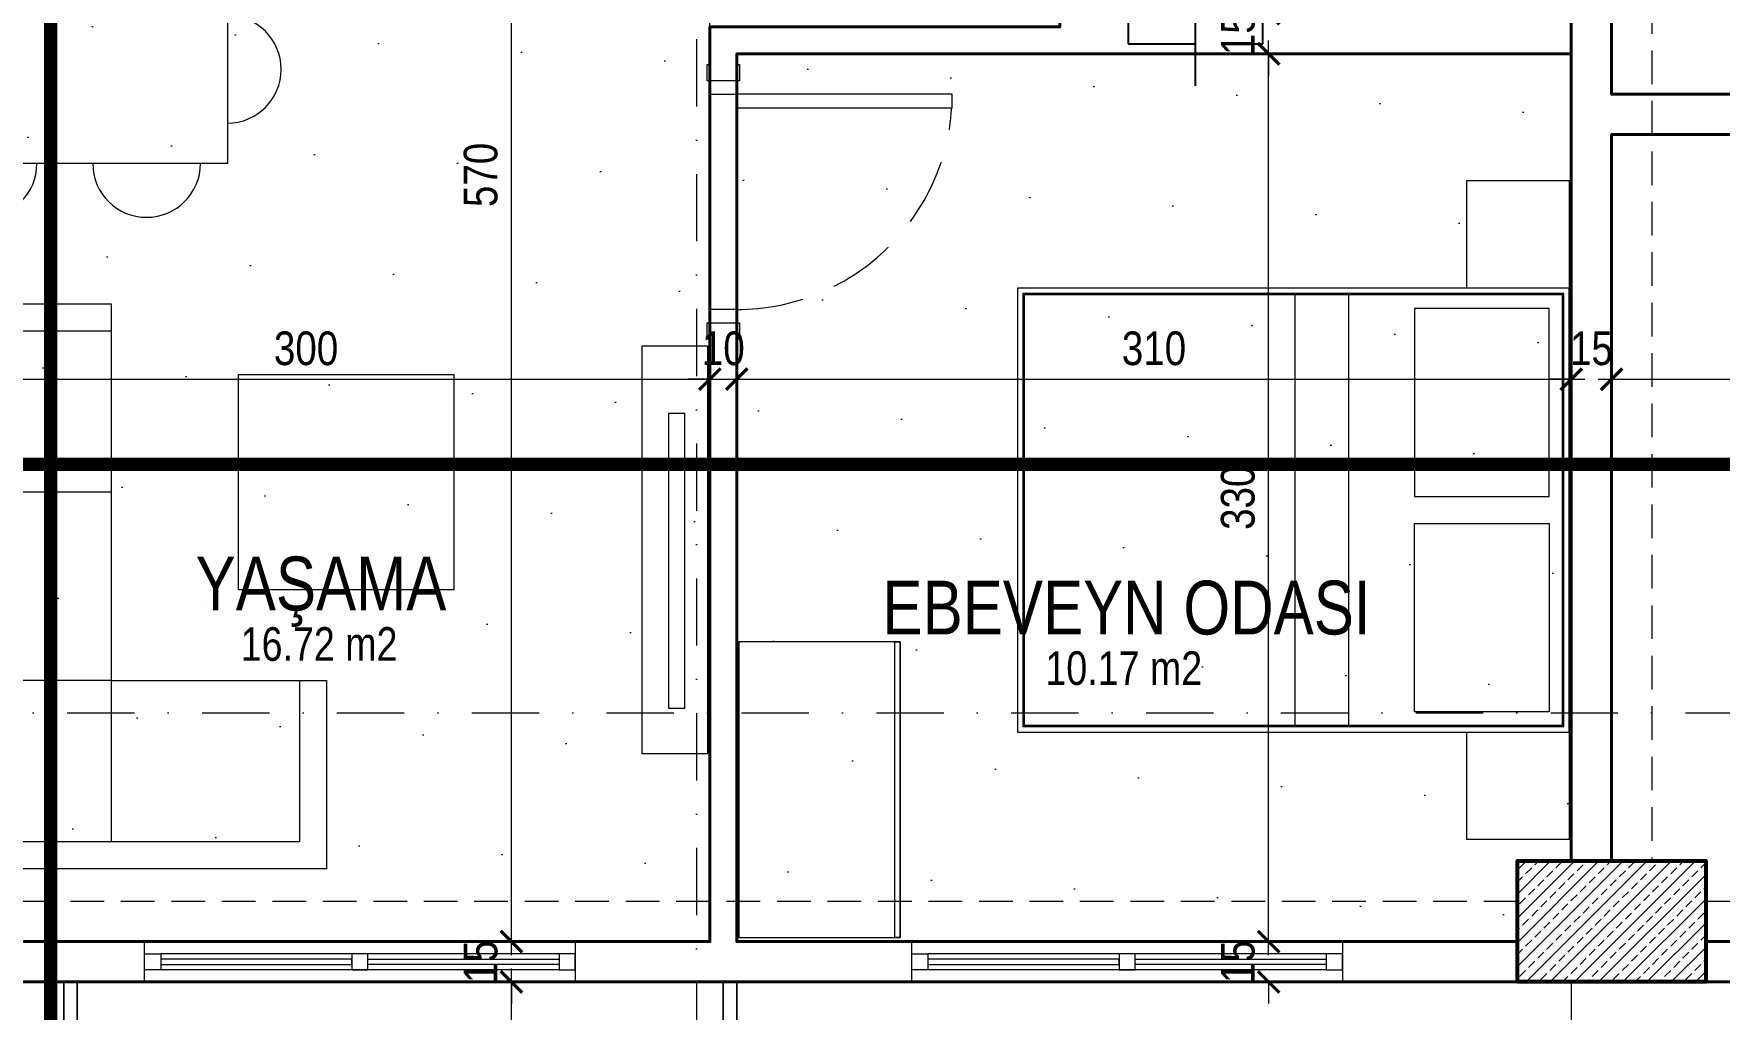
# Model space of a CAD drawing. Header units: centimetres. Extents: x 6300 to 11550, y 0 to 5300.
# Drawn here: x 7784 to 8410, y 1476 to 1839 of the extents above; entities that cross this region are included whole.
import ezdxf
from ezdxf.enums import TextEntityAlignment as Align
from ezdxf.xclip import XClip

# ---------------------------------------------------------------- set-up
doc = ezdxf.new("R2010")
doc.units = ezdxf.units.CM
doc.header["$LTSCALE"] = 100
doc.header["$XCLIPFRAME"] = 0
for name, pattern in [('D BLOK_AKS_NK$0$DASHDOT2', [0.5, 0.25, -0.125, 0, -0.125]), ('D BLOK_KESİT ÇİZGİSİ$0$DASHDOT', [1, 0.5, -0.25, 0, -0.25]), ('D BLOK_STA_NK$0$HIDDEN2', [0.1875, 0.125, -0.0625]), ('xref_1+1_A2_PLAN$0$HIDDEN', [0.375, 0.25, -0.125])]:
    doc.linetypes.add(name, pattern=pattern)
for name, color, linetype, lineweight in [('D BLOK_AKS_NK$0$MYD - AKS', 8, 'D BLOK_AKS_NK$0$DASHDOT2', 15), ('D BLOK_KESİT ÇİZGİSİ$0$MYD - TEXT-KESIT', 3, 'D BLOK_KESİT ÇİZGİSİ$0$DASHDOT', 18), ('D BLOK_STA_NK$0$MYD - B-H', 37, 'Continuous', 20), ('D BLOK_STA_NK$0$MYD - BA', 6, 'Continuous', 53), ('D BLOK_STA_NK$0$MYD - IZ-1', 8, 'D BLOK_STA_NK$0$HIDDEN2', 20), ('D BLOK_STA_NK$0$MYD - WIPEOUT', 241, 'Continuous', 0), ('D BLOK_ZK$0$MYD - DIM-IC', 10, 'Continuous', 20), ('D BLOK_ZK$0$MYD - DUVAR', 4, 'Continuous', 40), ('xref_1+1_A2_PLAN$0$MYD - CAM', 3, 'Continuous', 5), ('xref_1+1_A2_PLAN$0$MYD - CAM-PER', 8, 'Continuous', 15), ('xref_1+1_A2_PLAN$0$MYD - DUVAR', 4, 'Continuous', 40), ('xref_1+1_A2_PLAN$0$MYD - GOR-ARKA', 8, 'Continuous', 9), ('xref_1+1_A2_PLAN$0$MYD - GOR-INCE', 5, 'Continuous', 15), ('xref_1+1_A2_PLAN$0$MYD - KAPI', 2, 'Continuous', 20), ('xref_1+1_A2_PLAN$0$SAA_TEFRİS', 254, 'Continuous', 5), ('xref_1+1_A2_TEXT$0$MYD - TEXT', 7, 'Continuous', 20), ('xref_1+1_A2_TEXT$0$MYD - TEXT-M2', 1, 'Continuous', 20)]:
    doc.layers.add(name, color=color, linetype=linetype, lineweight=lineweight)
for name, color, linetype, lineweight, plot in [('D BLOK_ZK$0$MYD - ALAN-NET', 30, 'Continuous', 9, False), ('xref_1+1_A2_PLAN$0$MYD - ALAN-BRUT', 190, 'Continuous', 9, False), ('xref_1+1_A2_TEXT$0$MYD - ALAN-BRUT', 190, 'Continuous', 9, False), ('xref_1+1_A2_TEXT$0$MYD - ALAN-NET', 30, 'Continuous', 9, False)]:
    doc.layers.add(name, color=color, linetype=linetype, lineweight=lineweight, plot=plot)
doc.layers.add('xref_1+1_A2_PLAN$0$00_VİTRİFİYE AKS', color=7, linetype='xref_1+1_A2_PLAN$0$HIDDEN', true_color=0xf94306)
doc.layers.add('xref_1+1_A2_PLAN$0$Pvitrifiye', color=70, linetype='Continuous')
doc.styles.add('D BLOK_KESİT ÇİZGİSİ$0$MYD_4.00mm', font='ARIALN.TTF', dxfattribs={"height": 40})
doc.styles.add('D BLOK_ZK$0$MYD_1.25mm', font='ARIALN.TTF', dxfattribs={"height": 12.5})
doc.styles.add('xref_1+1_A2_TEXT$0$0ZG_2.50mm_B', font='arial.ttf', dxfattribs={"width": 0.8, "height": 25})
doc.styles.add('xref_1+1_A2_TEXT$0$0ZG_4.00mm_B', font='arial.ttf', dxfattribs={"width": 0.8, "height": 40})
doc.styles.add('xref_1+1_A2_TEXT$0$Standard', font='arial.ttf')
doc.dimstyles.new('D BLOK_ZK$0$MYD_DIM050', dxfattribs={"dimscale": 0, "dimtxt": 12.5, "dimasz": 8, "dimexe": 5, "dimexo": 0, "dimgap": 5, "dimtad": 1, "dimdec": 1, "dimrnd": 0.5, "dimzin": 12, "dimdsep": 46, "dimtxsty": 'D BLOK_ZK$0$MYD_1.25mm', "dimblk": 'D BLOK_ZK$0$_ARCHTICK', "dimcen": 0.09, "dimdle": 5, "dimclrd": 256, "dimclre": 256, "dimclrt": 256, "dimadec": 0, "dimazin": 0, "dimtfac": 1, "dimtdec": 1, "dimtix": 1, "dimtofl": 0, "dimtmove": 2, "dimatfit": 1, "dimldrblk": 'D BLOK_ZK$0$_ARCHTICK', "dimfxl": 30, "dimfxlon": 1, "dimtolj": 1, "dimtzin": 0, "dimlwd": -1, "dimlwe": -1, "dimarcsym": 0})

# ---------------------------------------------------------------- blocks, each defined once
blk = doc.blocks.new('xref_1+1_A2_TEXT$0$TAG_MAHAL_01')
at = {"style": 'xref_1+1_A2_TEXT$0$Standard', "width": 0.65, "flags": 1}
blk.add_attdef('M2', text='', height=20, dxfattribs=at).set_placement((0, 0), align=Align.MIDDLE_RIGHT)
at = {"layer": 'xref_1+1_A2_TEXT$0$MYD - TEXT', "style": 'xref_1+1_A2_TEXT$0$0ZG_4.00mm_B', "width": 0.8}
blk.add_attdef('MAHAL_ADI', text='', height=40, dxfattribs=at).set_placement((0, -32.5), align=Align.MIDDLE_CENTER)
at = {"layer": 'xref_1+1_A2_TEXT$0$MYD - TEXT-M2', "style": 'xref_1+1_A2_TEXT$0$0ZG_2.50mm_B', "width": 0.8}
blk.add_attdef('MAHAL_M2', text='', height=25, dxfattribs=at).set_placement((0, -77.5), align=Align.MIDDLE_CENTER)
blk = doc.blocks.new('xref_1+1_A2_TEXT')
at = {"layer": 'xref_1+1_A2_TEXT$0$MYD - ALAN-NET'}
h = blk.add_hatch(dxfattribs=at)
h.set_pattern_fill('DOTS', color=1, scale=30, angle=60)
h.set_pattern_definition([(60, (-1963.646, 10066.606), (-29.3382, 44.43473), [0, -47.625])])
h.paths.add_polyline_path([(863.9, 898.03), (863.9, 598.03), (843.9, 598.03), (843.9, 568.03), (553.9, 568.03), (553.9, 898.03)])
h.paths.add_polyline_path([(673.9, 1138.03), (543.9, 1138.03), (543.9, 908.03), (673.9, 908.03)])
h.paths.add_polyline_path([(683.9, 1138.03), (788.9, 1138.03), (788.9, 1053.03), (863.9, 1053.03), (863.9, 908.03), (758.9, 908.03), (758.9, 913.03), (683.9, 913.03)])
h.paths.add_polyline_path([(543.9, 1138.03), (288.9, 1138.03), (288.9, 1068.03), (243.9, 1068.03), (243.9, 593.03), (268.9, 593.03), (268.9, 568.03), (543.9, 568.03)])
h.paths.add_polyline_path([(548.9, 553.03), (308.9, 553.03), (308.9, 478.03), (548.9, 478.03)])
at = {"layer": 'xref_1+1_A2_TEXT$0$MYD - ALAN-BRUT'}
blk.add_lwpolyline([(231.4, 1078.03), (278.9, 1078.03), (278.9, 1153.03), (798.9, 1153.03), (798.9, 1063.03), (876.4, 1063.03), (876.4, 553.03), (553.9, 553.03), (553.9, 473.03), (303.9, 473.03), (303.9, 553.03), (231.4, 553.03)], close=True, dxfattribs=at)
at = {"layer": 'xref_1+1_A2_TEXT$0$MYD - ALAN-NET'}
for points in [[(543.9, 1138.03), (288.9, 1138.03), (288.9, 1068.03), (243.9, 1068.03), (243.9, 593.03), (268.9, 593.03), (268.9, 568.03), (543.9, 568.03)], [(863.9, 898.03), (863.9, 598.03), (843.9, 598.03), (843.9, 568.03), (553.9, 568.03), (553.9, 898.03)], [(548.9, 553.03), (308.9, 553.03), (308.9, 478.03), (548.9, 478.03)]]:
    blk.add_lwpolyline(points, close=True, dxfattribs=at)
ref = blk.add_blockref('xref_1+1_A2_TEXT$0$TAG_MAHAL_01', (399.51, 717.41), dxfattribs=dict(xscale=-0.5, yscale=0.5, zscale=0.5))
ref.add_attrib('MAHAL_ADI', 'YAŞAMA', dxfattribs={"layer": 'xref_1+1_A2_TEXT$0$MYD - TEXT', "height": 20, "style": 'xref_1+1_A2_TEXT$0$0ZG_4.00mm_B', "width": 0.8}).set_placement((399.45, 701.16), align=Align.MIDDLE_CENTER)
ref.add_attrib('MAHAL_M2', '16.72 m2', dxfattribs={"layer": 'xref_1+1_A2_TEXT$0$MYD - TEXT-M2', "height": 12.5, "style": 'xref_1+1_A2_TEXT$0$0ZG_2.50mm_B', "width": 0.8}).set_placement((398.73, 678.66), align=Align.MIDDLE_CENTER)
ref = blk.add_blockref('xref_1+1_A2_TEXT$0$TAG_MAHAL_01', (698.45, 708.45), dxfattribs=dict(xscale=-0.5, yscale=0.5, zscale=0.5))
ref.add_attrib('MAHAL_ADI', 'EBEVEYN ODASI', dxfattribs={"layer": 'xref_1+1_A2_TEXT$0$MYD - TEXT', "height": 20, "style": 'xref_1+1_A2_TEXT$0$0ZG_4.00mm_B', "width": 0.8}).set_placement((698.69, 692.2), align=Align.MIDDLE_CENTER)
ref.add_attrib('MAHAL_M2', '10.17 m2', dxfattribs={"layer": 'xref_1+1_A2_TEXT$0$MYD - TEXT-M2', "height": 12.5, "style": 'xref_1+1_A2_TEXT$0$0ZG_2.50mm_B', "width": 0.8}).set_placement((697.67, 669.7), align=Align.MIDDLE_CENTER)
blk = doc.blocks.new('xref_1+1_A2_PLAN$0$Pencere - 160x20')
at = {"layer": 'xref_1+1_A2_PLAN$0$MYD - CAM'}
for points in [[(6, -10.5), (6, -4.5), (0, -4.5), (0, -10.5), (6, -10.5)], [(83, -10.5), (83, -4.5), (77, -4.5), (77, -10.5), (83, -10.5)], [(154, -10.5), (154, -4.5), (160, -4.5), (160, -10.5), (154, -10.5)]]:
    blk.add_lwpolyline(points, dxfattribs=at)
for points in [[(6, -8.5), (6, -6.5), (77, -6.5), (77, -8.5)], [(154, -8.5), (154, -6.5), (83, -6.5), (83, -8.5)]]:
    blk.add_lwpolyline(points, close=True, dxfattribs=at)
at = {"layer": 'xref_1+1_A2_PLAN$0$MYD - CAM-PER'}
blk.add_lwpolyline([(0, 0), (160, 0), (160, -15), (0, -15)], close=True, dxfattribs=at)
for points in [[(6, -4.5), (154, -4.5)], [(6, -10.5), (154, -10.5)]]:
    blk.add_lwpolyline(points, dxfattribs=at)
blk = doc.blocks.new('xref_1+1_A2_PLAN$0$KAPI - 090')
at = {"layer": 'xref_1+1_A2_PLAN$0$MYD - KAPI', "ltscale": 2}
for points in [[(10, 80), (5, 80), (5, 0), (10, 0), (10, 80)], [(0, 0), (5, 0)], [(85, 0), (90, 0)]]:
    blk.add_lwpolyline(points, dxfattribs=at)
at = {"layer": 'xref_1+1_A2_PLAN$0$MYD - KAPI', "linetype": 'xref_1+1_A2_PLAN$0$HIDDEN'}
blk.add_lwpolyline([(85, 0, 0.396012), (10, 79.84)], format="xyb", dxfattribs=at)
blk = doc.blocks.new('*U443')
at = {"layer": 'xref_1+1_A2_PLAN$0$MYD - GOR-ARKA'}
blk.add_lwpolyline([(5, 0), (-75, 0), (-75, -10), (5, -10)], close=True, dxfattribs=at)
at = {"layer": 'xref_1+1_A2_PLAN$0$MYD - KAPI'}
for points in [[(-80, -11), (-80, 1), (-86, 1), (-86, 0), (-75, 0), (-75, -10), (-86, -10), (-86, -11)], [(5, -10), (5, 0), (16, 0), (16, 1), (16, 1), (10, 1), (10, -11), (16, -11), (16, -10)]]:
    blk.add_lwpolyline(points, close=True, dxfattribs=at)
at = {"layer": 'xref_1+1_A2_PLAN$0$MYD - KAPI', "xscale": -1, "rotation": 1.636399016291535e-07}
blk.add_blockref('xref_1+1_A2_PLAN$0$KAPI - 090', (10, 0), dxfattribs=at)
blk = doc.blocks.new('xref_1+1_A2_PLAN$0$klozet1')
at = {"layer": 'xref_1+1_A2_PLAN$0$00_VİTRİFİYE AKS', "ltscale": 6}
blk.add_lwpolyline([(30.69, -0.09), (-83.81, 0.24)], dxfattribs=at)
at = {"layer": 'xref_1+1_A2_PLAN$0$Pvitrifiye'}
for p, q in [((-0.05, -17.49, 0), (0.05, 17.49, 0)), ((-8.61, 8.03, 0), (-11.8, 8.03, 0)), ((-8.61, 8.03, 0), (-11.8, 8.03, 0)), ((-10.21, 8.03, 0), (-10.21, 9.19, 0)), ((-10.21, 8.03, 0), (-10.21, 6.87, 0)), ((-29.73, 5.08, 0), (-25.23, 5.07, 0)), ((-24.24, 0.07, 0), (-24.25, -3.93, 0)), ((-24.23, 4.07, 0), (-24.24, 0.07, 0)), ((-25.25, -4.93, 0), (-29.75, -4.92, 0)), ((-8.66, -7.97, 0), (-11.84, -7.97, 0)), ((-8.66, -7.97, 0), (-11.84, -7.97, 0)), ((-10.25, -7.97, 0), (-10.26, -9.13, 0)), ((-10.25, -7.97, 0), (-10.25, -6.81, 0))]:
    blk.add_line(p, q, dxfattribs=at)
at = {"layer": 'xref_1+1_A2_PLAN$0$Pvitrifiye', "linetype": 'xref_1+1_A2_PLAN$0$HIDDEN', "elevation": 0}
blk.add_lwpolyline([(15.07, 24.96), (14.93, -25.04), (2.93, -25.01), (3.07, 24.99)], close=True, dxfattribs=at)
at = {"layer": 'xref_1+1_A2_PLAN$0$Pvitrifiye'}
for centre, major_axis, start_param, end_param in [((-35.74, 0.07, 0), (12.37, 12.37), 0.783497, 2.354294), ((-35.74, 0.08, 0), (8.84, 8.84), 0.783497, 2.354294), ((-18.92, -482.15, 0), (353.55, 353.55), 0.747455, 0.81898), ((-18.92, -482.13, 0), (350.02, 350.02), 0.786231, 0.81898), ((-19.33, 9.86, 0), (-2.12, 2.12), 4.048701, 5.49862), ((-35.74, 0.08, 0), (-8.13, 8.13), -0.787299, 0.783497), ((-18.92, -482.13, 0), (-349.31, 349.31), -0.784566, -0.751816), ((-19.33, 9.86, 0), (1.41, 1.41), 5.619497, 7.069416), ((-98.33, 0.2, 0), (57.69, 57.69), 5.372276, 5.619497), ((-98.33, 0.2, 0), (-58.4, 58.4), 3.801479, 4.048701), ((-10.21, 8.03, 0), (0.53, 0.53), 5.495886, 8.637479), ((-10.21, 8.03, 0), (0.53, 0.53), 2.354294, 5.495886), ((-35.74, 0.07, 0), (12.37, 12.37), 2.354294, 3.92509), ((-35.74, 0.08, 0), (-8.84, 8.84), 0.783497, 2.354294), ((-35.74, 0.08, 0), (8.13, 8.13), 2.354294, 3.92509), ((-29.74, 0.08, 0), (-3.54, 3.54), -0.787299, 0.783497), ((-29.74, 0.08, 0), (3.54, 3.54), 2.354294, 3.92509), ((-25.23, 4.07, 0), (0.707, 0.707), 5.495886, 7.066683), ((-25.25, -3.93, 0), (0.707, 0.707), 3.92509, 5.495886), ((-17.08, 482.23, 0), (350.02, 350.02), 3.889607, 3.922356), ((-17.08, 482.23, 0), (349.31, 349.31), 3.889607, 3.922356), ((-19.36, -9.76, 0), (-2.12, 2.12), 2.35156, 3.801479), ((-19.36, -9.76, 0), (1.41, 1.41), 3.922356, 5.372276), ((-10.25, -7.97, 0), (0.53, 0.53), 5.495886, 8.637479), ((-10.25, -7.97, 0), (0.53, 0.53), 2.354294, 5.495886), ((-17.08, 482.22, 0), (-353.55, 353.55), 2.318811, 2.390268)]:
    blk.add_ellipse(centre, major_axis=major_axis, ratio=1, start_param=start_param, end_param=end_param, dxfattribs=at)
blk = doc.blocks.new('xref_1+1_A2_PLAN$0$yatak 160x200')
at = {"layer": 'xref_1+1_A2_PLAN$0$SAA_TEFRİS', "elevation": 0}
for points in [[(72993.6, -55381.27), (72993.6, -55546.27), (73198.6, -55546.27), (73198.6, -55381.27)], [(72995.6, -55383.27), (72995.6, -55544.27), (73196.6, -55544.27), (73196.6, -55383.27)], [(72996.1, -55383.77), (72996.1, -55543.77), (73196.1, -55543.77), (73196.1, -55383.77)], [(73141.1, -55458.77), (73191.1, -55458.77), (73191.1, -55388.77), (73141.1, -55388.77)], [(73141.1, -55468.77), (73191.1, -55468.77), (73191.1, -55538.77), (73141.1, -55538.77)]]:
    blk.add_lwpolyline(points, close=True, dxfattribs=at)
for points in [[(73096.65, -55383.77), (73096.65, -55543.77)], [(73116.65, -55383.77), (73116.65, -55543.77)]]:
    blk.add_lwpolyline(points, dxfattribs=at)
blk = doc.blocks.new('xref_1+1_A2_PLAN$0$A$Ca6f6c93e')
at = {"layer": 'xref_1+1_A2_PLAN$0$SAA_TEFRİS'}
for p, q in [((-232.43, 262.06), (-292.43, 262.06)), ((-232.43, 192.06), (-292.43, 192.06)), ((-232.43, 192.06), (-232.43, 132.06))]:
    blk.add_line(p, q, dxfattribs=at)
for points in [[(-189.25, 454.25), (-189.25, 384.25), (-309.25, 384.25), (-309.25, 454.25)], [(309.25, 377.91), (309.25, 337.91), (271.25, 337.91), (271.25, 377.91)], [(-10.75, 316.35), (-35.31, 316.35), (-35.31, 164.92), (-10.75, 164.92)], [(-185.16, 305.76), (-105.16, 305.76), (-105.16, 225.76), (-185.16, 225.76)], [(-25.31, 181.83), (-19.34, 181.83), (-19.34, 291.26), (-25.31, 291.26)], [(60.75, 206.5), (0.75, 206.5), (0.75, 96.5), (60.75, 96.5)], [(60.75, 96.5), (58.75, 96.5), (58.75, 206.5), (60.75, 206.5)], [(309.25, 172.91), (309.25, 132.91), (271.25, 132.91), (271.25, 172.91)]]:
    blk.add_lwpolyline(points, close=True, dxfattribs=at)
for points in [[(-152.43, 122.06), (-302.43, 122.06), (-302.43, 332.06), (-232.43, 332.06), (-232.43, 192.06), (-152.43, 192.06), (-152.43, 122.06)], [(-162.43, 192.06), (-162.43, 132.06), (-292.43, 132.06), (-292.43, 322.06), (-232.43, 322.06)]]:
    blk.add_lwpolyline(points, dxfattribs=at)
for centre, start, end in [((-189.25, 419.25), 270, 90), ((-280, 384.25), 180, 0), ((-219.25, 384.25), 180, 0)]:
    blk.add_arc(centre, 20, start, end, dxfattribs=at)
at = {"layer": 'xref_1+1_A2_PLAN$0$Pvitrifiye', "extrusion": (0, 0, -1), "zscale": -1, "rotation": 270.164324949251}
blk.add_blockref('xref_1+1_A2_PLAN$0$klozet1', (-170.4, 443.75, 0), dxfattribs=at)
at = {"layer": 'xref_1+1_A2_PLAN$0$SAA_TEFRİS'}
blk.add_blockref('xref_1+1_A2_PLAN$0$yatak 160x200', (-72889.35, 55719.18, 0), dxfattribs=at)
blk = doc.blocks.new('xref_1+1_A2_PLAN')
at = {"layer": 'xref_1+1_A2_PLAN$0$MYD - ALAN-BRUT'}
for points in [[(263.59, 1041.39), (933.59, 1041.39), (933.59, 441.39), (598.59, 441.39), (598.59, 361.39), (348.59, 361.39), (348.59, 441.39), (263.59, 441.39)], [(908.59, 1041.39), (1578.59, 1041.39), (1578.59, 441.39), (1243.59, 441.39), (1243.59, 361.39), (993.59, 361.39), (993.59, 441.39), (908.59, 441.39)]]:
    blk.add_lwpolyline(points, close=True, dxfattribs=at)
at = {"layer": 'xref_1+1_A2_PLAN$0$MYD - DUVAR'}
for points in [[(908.59, 1041.39), (933.59, 1041.39), (933.59, 441.39), (263.59, 441.39), (263.59, 1041.39), (843.59, 1041.39), (843.59, 1011.39), (908.59, 1011.39)], [(1538.59, 1041.39), (1578.59, 1041.39), (1578.59, 441.39), (908.59, 441.39), (908.59, 1041.39), (1473.59, 1041.39), (1473.59, 1011.39), (1538.59, 1011.39)], [(718.59, 1026.39), (333.59, 1026.39), (333.59, 956.39), (288.59, 956.39), (288.59, 456.39), (588.59, 456.39), (588.59, 796.39), (718.59, 796.39)], [(908.59, 786.39), (908.59, 456.39), (598.59, 456.39), (598.59, 786.39)]]:
    blk.add_lwpolyline(points, close=True, dxfattribs=at)
at = {"layer": 'xref_1+1_A2_PLAN$0$MYD - GOR-INCE'}
blk.add_lwpolyline([(348.59, 361.39), (598.59, 361.39), (598.59, 441.39), (593.59, 441.39), (593.59, 366.39), (353.59, 366.39), (353.59, 441.39), (348.59, 441.39)], close=True, dxfattribs=at)
blk.add_blockref('xref_1+1_A2_PLAN$0$A$Ca6f6c93e', (598.59, 361.39))
at = {"layer": 'xref_1+1_A2_PLAN$0$MYD - CAM', "rotation": 180}
for p in [(538.59, 441.39), (823.59, 441.39)]:
    blk.add_blockref('xref_1+1_A2_PLAN$0$Pencere - 160x20', p, dxfattribs=at)
at = {"layer": 'xref_1+1_A2_PLAN$0$MYD - KAPI', "xscale": -1, "rotation": 270.0000000000001}
blk.add_blockref('*U443', (598.59, 766.39), dxfattribs=at)
blk = doc.blocks.new('D BLOK_STA_NK')
blk.add_wipeout([(2035.11, 1531.42), (2105.11, 1531.42), (2105.11, 1486.42), (2035.11, 1486.42)]).dxf.layer = 'D BLOK_STA_NK$0$MYD - WIPEOUT'
at = {"layer": 'D BLOK_STA_NK$0$MYD - B-H'}
h = blk.add_hatch(dxfattribs=at)
h.set_pattern_fill('ANSI33', color=256)
h.paths.add_polyline_path([(2035.11, 1486.42), (2035.11, 1531.42), (2105.11, 1531.42), (2105.11, 1486.42)])
at = {"layer": 'D BLOK_STA_NK$0$MYD - BA'}
blk.add_lwpolyline([(2035.11, 1486.42), (2035.11, 1531.42), (2105.11, 1531.42), (2105.11, 1486.42)], close=True, dxfattribs=at)
at = {"layer": 'D BLOK_STA_NK$0$MYD - IZ-1', "color": 215, "true_color": 0xa953a0}
for points in [[(2055.11, 1531.42), (2055.11, 2001.42), (2085.11, 2001.42), (2085.11, 1531.42)], [(1460.11, 1516.42), (2035.11, 1516.42), (2035.11, 1486.42), (1460.11, 1486.42)], [(2105.11, 1516.42), (2665.11, 1516.42), (2665.11, 1486.42), (2105.11, 1486.42)]]:
    blk.add_lwpolyline(points, close=True, dxfattribs=at)
blk = doc.blocks.new('D BLOK_AKS_NK')
at = {"layer": 'D BLOK_AKS_NK$0$MYD - AKS'}
for points in [[(1730.11, 3540.24), (1730.11, 942.88)], [(2055.11, 3540.24), (2055.11, 942.88)], [(193.78, 1586.42), (4534.65, 1586.42)], [(193.78, 1486.42), (4534.65, 1486.42)]]:
    blk.add_lwpolyline(points, dxfattribs=at)
blk = doc.blocks.new('*U560')
at = {"layer": 'D BLOK_KESİT ÇİZGİSİ$0$MYD - TEXT-KESIT', "ltscale": 0.4, "const_width": 5}
blk.add_lwpolyline([(0, -2232.97), (0, -2142.97), (70, -2073.12), (0, -2002.97), (0, -330), (70, -260), (0, -190), (0, -100)], dxfattribs=at)
at = {"layer": 'D BLOK_KESİT ÇİZGİSİ$0$MYD - TEXT-KESIT', "color": 3, "style": 'D BLOK_KESİT ÇİZGİSİ$0$MYD_4.00mm'}
for tag, p in [('KESIT_ADI', (0, -50)), ('KESIT_ADI2', (0, -2282.97))]:
    blk.add_attdef(tag, text='', height=40, dxfattribs=at).set_placement(p, align=Align.MIDDLE_CENTER)
blk = doc.blocks.new('*U561')
at = {"layer": 'D BLOK_KESİT ÇİZGİSİ$0$MYD - TEXT-KESIT', "ltscale": 0.4, "const_width": 5}
blk.add_lwpolyline([(0, -4339.09), (0, -4249.09), (70, -4179.24), (0, -4109.09), (0, -330), (70, -260), (0, -190), (0, -100)], dxfattribs=at)
at = {"layer": 'D BLOK_KESİT ÇİZGİSİ$0$MYD - TEXT-KESIT', "color": 3, "style": 'D BLOK_KESİT ÇİZGİSİ$0$MYD_4.00mm'}
for tag, p in [('KESIT_ADI', (0, -50)), ('KESIT_ADI2', (0, -4389.09))]:
    blk.add_attdef(tag, text='', height=40, dxfattribs=at).set_placement(p, align=Align.MIDDLE_CENTER)
blk = doc.blocks.new('D BLOK_KESİT ÇİZGİSİ')
blk.add_blockref('*U560', (1490.26, 3349.62))
at = {"rotation": 90}
blk.add_blockref('*U561', (127.37, 1678.85), dxfattribs=at)
blk = doc.blocks.new('D BLOK_ZK$0$_ARCHTICK')
at = {"color": 0, "linetype": 'ByBlock', "const_width": 0.15}
blk.add_lwpolyline([(-0.5, -0.5), (0.5, 0.5)], dxfattribs=at)
blk = doc.blocks.new('*D172')
at = {"layer": 'D BLOK_ZK$0$MYD - DIM-IC', "transparency": 16777216}
for p, q in [((1661.4, 1406.42), (1661.4, 1491.42)), ((1661.4, 1486.42), (1656.4, 1486.42)), ((1661.4, 1411.42), (1666.4, 1411.42))]:
    blk.add_line(p, q, dxfattribs=at)
at = {"layer": 'Defpoints', "color": 0, "transparency": 16777216}
for p in [(1661.4, 1486.42), (1661.4, 1486.42), (1661.4, 1411.42)]:
    blk.add_point(p, dxfattribs=at)
at = {"layer": 'D BLOK_ZK$0$MYD - DIM-IC', "transparency": 16777216, "xscale": 8, "yscale": 8, "zscale": 8}
for p, rotation in [((1661.4, 1486.42), 90), ((1661.4, 1411.42), 270)]:
    blk.add_blockref('D BLOK_ZK$0$_ARCHTICK', p, dxfattribs=dict(at, rotation=rotation))
at = {"layer": 'D BLOK_ZK$0$MYD - DIM-IC', "transparency": 16777216, "insert": (1650.04, 1448.92), "char_height": 12.5, "attachment_point": 5, "rotation": 90, "style": 'D BLOK_ZK$0$MYD_1.25mm'}
blk.add_mtext('\\A1;75', dxfattribs=at)
blk = doc.blocks.new('*D173')
at = {"layer": 'D BLOK_ZK$0$MYD - DIM-IC', "transparency": 16777216}
for p, q in [((1661.4, 1501.42), (1661.4, 1509.42)), ((1661.4, 1501.42), (1666.4, 1501.42)), ((1661.4, 1486.42), (1666.4, 1486.42)), ((1661.4, 1486.42), (1661.4, 1478.42))]:
    blk.add_line(p, q, dxfattribs=at)
at = {"layer": 'Defpoints', "color": 0, "transparency": 16777216}
for p in [(1661.4, 1501.42), (1661.4, 1501.42), (1661.4, 1486.42)]:
    blk.add_point(p, dxfattribs=at)
at = {"layer": 'D BLOK_ZK$0$MYD - DIM-IC', "transparency": 16777216, "xscale": 8, "yscale": 8, "zscale": 8}
for p, rotation in [((1661.4, 1501.42), 270), ((1661.4, 1486.42), 90)]:
    blk.add_blockref('D BLOK_ZK$0$_ARCHTICK', p, dxfattribs=dict(at, rotation=rotation))
at = {"layer": 'D BLOK_ZK$0$MYD - DIM-IC', "transparency": 16777216, "insert": (1650.02, 1493.92), "char_height": 12.5, "attachment_point": 5, "rotation": 90, "style": 'D BLOK_ZK$0$MYD_1.25mm'}
blk.add_mtext('\\A1;15', dxfattribs=at)
blk = doc.blocks.new('*D174')
at = {"layer": 'D BLOK_ZK$0$MYD - DIM-IC', "transparency": 16777216}
for p, q in [((1661.4, 1496.42), (1661.4, 2076.42)), ((1661.4, 2071.42), (1666.4, 2071.42)), ((1661.4, 1501.42), (1666.4, 1501.42))]:
    blk.add_line(p, q, dxfattribs=at)
at = {"layer": 'Defpoints', "color": 0, "transparency": 16777216}
for p in [(1661.4, 2071.42), (1661.4, 2071.42), (1661.4, 1501.42)]:
    blk.add_point(p, dxfattribs=at)
at = {"layer": 'D BLOK_ZK$0$MYD - DIM-IC', "transparency": 16777216, "xscale": 8, "yscale": 8, "zscale": 8}
for p, rotation in [((1661.4, 2071.42), 90), ((1661.4, 1501.42), 270)]:
    blk.add_blockref('D BLOK_ZK$0$_ARCHTICK', p, dxfattribs=dict(at, rotation=rotation))
at = {"layer": 'D BLOK_ZK$0$MYD - DIM-IC', "transparency": 16777216, "insert": (1650.02, 1786.42), "char_height": 12.5, "attachment_point": 5, "rotation": 90, "style": 'D BLOK_ZK$0$MYD_1.25mm'}
blk.add_mtext('\\A1;570', dxfattribs=at)
blk = doc.blocks.new('*D182')
at = {"layer": 'D BLOK_ZK$0$MYD - DIM-IC', "transparency": 16777216}
for p, q in [((1942.7, 1501.42), (1942.7, 1509.42)), ((1942.7, 1501.42), (1937.7, 1501.42)), ((1942.7, 1486.42), (1947.7, 1486.42)), ((1942.7, 1486.42), (1942.7, 1478.42))]:
    blk.add_line(p, q, dxfattribs=at)
at = {"layer": 'Defpoints', "color": 0, "transparency": 16777216}
for p in [(1942.7, 1501.42), (1942.7, 1501.42), (1942.7, 1486.42)]:
    blk.add_point(p, dxfattribs=at)
at = {"layer": 'D BLOK_ZK$0$MYD - DIM-IC', "transparency": 16777216, "xscale": 8, "yscale": 8, "zscale": 8}
for p, rotation in [((1942.7, 1501.42), 270), ((1942.7, 1486.42), 90)]:
    blk.add_blockref('D BLOK_ZK$0$_ARCHTICK', p, dxfattribs=dict(at, rotation=rotation))
at = {"layer": 'D BLOK_ZK$0$MYD - DIM-IC', "transparency": 16777216, "insert": (1931.31, 1493.92), "char_height": 12.5, "attachment_point": 5, "rotation": 90, "style": 'D BLOK_ZK$0$MYD_1.25mm'}
blk.add_mtext('\\A1;15', dxfattribs=at)
blk = doc.blocks.new('*D183')
at = {"layer": 'D BLOK_ZK$0$MYD - DIM-IC', "transparency": 16777216}
for p, q in [((1942.7, 1496.42), (1942.7, 1836.42)), ((1942.7, 1831.42), (1947.7, 1831.42)), ((1942.7, 1501.42), (1947.7, 1501.42))]:
    blk.add_line(p, q, dxfattribs=at)
at = {"layer": 'Defpoints', "color": 0, "transparency": 16777216}
for p in [(1942.7, 1831.42), (1942.7, 1831.42), (1942.7, 1501.42)]:
    blk.add_point(p, dxfattribs=at)
at = {"layer": 'D BLOK_ZK$0$MYD - DIM-IC', "transparency": 16777216, "xscale": 8, "yscale": 8, "zscale": 8}
for p, rotation in [((1942.7, 1831.42), 90), ((1942.7, 1501.42), 270)]:
    blk.add_blockref('D BLOK_ZK$0$_ARCHTICK', p, dxfattribs=dict(at, rotation=rotation))
at = {"layer": 'D BLOK_ZK$0$MYD - DIM-IC', "transparency": 16777216, "insert": (1931.31, 1666.42), "char_height": 12.5, "attachment_point": 5, "rotation": 90, "style": 'D BLOK_ZK$0$MYD_1.25mm'}
blk.add_mtext('\\A1;330', dxfattribs=at)
blk = doc.blocks.new('*D184')
at = {"layer": 'D BLOK_ZK$0$MYD - DIM-IC', "transparency": 16777216}
for p, q in [((1942.7, 1846.42), (1942.7, 1854.42)), ((1942.7, 1846.42), (1947.7, 1846.42)), ((1942.7, 1831.42), (1937.7, 1831.42)), ((1942.7, 1831.42), (1942.7, 1823.42))]:
    blk.add_line(p, q, dxfattribs=at)
at = {"layer": 'Defpoints', "color": 0, "transparency": 16777216}
for p in [(1942.7, 1846.42), (1942.7, 1846.42), (1942.7, 1831.42)]:
    blk.add_point(p, dxfattribs=at)
at = {"layer": 'D BLOK_ZK$0$MYD - DIM-IC', "transparency": 16777216, "xscale": 8, "yscale": 8, "zscale": 8}
for p, rotation in [((1942.7, 1846.42), 270), ((1942.7, 1831.42), 90)]:
    blk.add_blockref('D BLOK_ZK$0$_ARCHTICK', p, dxfattribs=dict(at, rotation=rotation))
at = {"layer": 'D BLOK_ZK$0$MYD - DIM-IC', "transparency": 16777216, "insert": (1931.31, 1838.92), "char_height": 12.5, "attachment_point": 5, "rotation": 90, "style": 'D BLOK_ZK$0$MYD_1.25mm'}
blk.add_mtext('\\A1;15', dxfattribs=at)
blk = doc.blocks.new('*D258')
at = {"layer": 'D BLOK_ZK$0$MYD - DIM-IC', "transparency": 16777216}
for p, q in [((1430.11, 1710.5), (1740.11, 1710.5)), ((1435.11, 1710.5), (1435.11, 1715.5)), ((1735.11, 1710.5), (1735.11, 1705.5))]:
    blk.add_line(p, q, dxfattribs=at)
at = {"layer": 'Defpoints', "color": 0, "transparency": 16777216}
for p in [(1435.11, 1710.5), (1735.11, 1710.5), (1735.11, 1710.5)]:
    blk.add_point(p, dxfattribs=at)
at = {"layer": 'D BLOK_ZK$0$MYD - DIM-IC', "transparency": 16777216, "xscale": 8, "yscale": 8, "zscale": 8, "rotation": 180}
blk.add_blockref('D BLOK_ZK$0$_ARCHTICK', (1435.11, 1710.5), dxfattribs=at)
at = {"layer": 'D BLOK_ZK$0$MYD - DIM-IC', "transparency": 16777216, "xscale": 8, "yscale": 8, "zscale": 8}
blk.add_blockref('D BLOK_ZK$0$_ARCHTICK', (1735.11, 1710.5), dxfattribs=at)
at = {"layer": 'D BLOK_ZK$0$MYD - DIM-IC', "transparency": 16777216, "insert": (1585.11, 1721.89), "char_height": 12.5, "attachment_point": 5, "style": 'D BLOK_ZK$0$MYD_1.25mm'}
blk.add_mtext('\\A1;300', dxfattribs=at)
blk = doc.blocks.new('*D259')
at = {"layer": 'D BLOK_ZK$0$MYD - DIM-IC', "transparency": 16777216}
for p, q in [((1735.11, 1710.5), (1727.11, 1710.5)), ((1735.11, 1710.5), (1735.11, 1705.5)), ((1745.11, 1710.5), (1745.11, 1705.5)), ((1745.11, 1710.5), (1753.11, 1710.5))]:
    blk.add_line(p, q, dxfattribs=at)
at = {"layer": 'Defpoints', "color": 0, "transparency": 16777216}
for p in [(1735.11, 1710.5), (1745.11, 1710.5), (1745.11, 1710.5)]:
    blk.add_point(p, dxfattribs=at)
at = {"layer": 'D BLOK_ZK$0$MYD - DIM-IC', "transparency": 16777216, "xscale": 8, "yscale": 8, "zscale": 8}
blk.add_blockref('D BLOK_ZK$0$_ARCHTICK', (1735.11, 1710.5), dxfattribs=at)
at = {"layer": 'D BLOK_ZK$0$MYD - DIM-IC', "transparency": 16777216, "xscale": 8, "yscale": 8, "zscale": 8, "rotation": 180}
blk.add_blockref('D BLOK_ZK$0$_ARCHTICK', (1745.11, 1710.5), dxfattribs=at)
at = {"layer": 'D BLOK_ZK$0$MYD - DIM-IC', "transparency": 16777216, "insert": (1740.11, 1721.89), "char_height": 12.5, "attachment_point": 5, "style": 'D BLOK_ZK$0$MYD_1.25mm'}
blk.add_mtext('\\A1;10', dxfattribs=at)
blk = doc.blocks.new('*D260')
at = {"layer": 'D BLOK_ZK$0$MYD - DIM-IC', "transparency": 16777216}
for p, q in [((1740.11, 1710.5), (2060.11, 1710.5)), ((1745.11, 1710.5), (1745.11, 1705.5)), ((2055.11, 1710.5), (2055.11, 1705.5))]:
    blk.add_line(p, q, dxfattribs=at)
at = {"layer": 'Defpoints', "color": 0, "transparency": 16777216}
for p in [(1745.11, 1710.5), (2055.11, 1710.5), (2055.11, 1710.5)]:
    blk.add_point(p, dxfattribs=at)
at = {"layer": 'D BLOK_ZK$0$MYD - DIM-IC', "transparency": 16777216, "xscale": 8, "yscale": 8, "zscale": 8, "rotation": 180}
blk.add_blockref('D BLOK_ZK$0$_ARCHTICK', (1745.11, 1710.5), dxfattribs=at)
at = {"layer": 'D BLOK_ZK$0$MYD - DIM-IC', "transparency": 16777216, "xscale": 8, "yscale": 8, "zscale": 8}
blk.add_blockref('D BLOK_ZK$0$_ARCHTICK', (2055.11, 1710.5), dxfattribs=at)
at = {"layer": 'D BLOK_ZK$0$MYD - DIM-IC', "transparency": 16777216, "insert": (1900.11, 1721.89), "char_height": 12.5, "attachment_point": 5, "style": 'D BLOK_ZK$0$MYD_1.25mm'}
blk.add_mtext('\\A1;310', dxfattribs=at)
blk = doc.blocks.new('*D261')
at = {"layer": 'D BLOK_ZK$0$MYD - DIM-IC', "transparency": 16777216}
for p, q in [((2055.11, 1710.5), (2047.11, 1710.5)), ((2055.11, 1710.5), (2055.11, 1705.5)), ((2070.11, 1710.5), (2070.11, 1705.5)), ((2070.11, 1710.5), (2078.11, 1710.5))]:
    blk.add_line(p, q, dxfattribs=at)
at = {"layer": 'Defpoints', "color": 0, "transparency": 16777216}
for p in [(2055.11, 1710.5), (2070.11, 1710.5), (2070.11, 1710.5)]:
    blk.add_point(p, dxfattribs=at)
at = {"layer": 'D BLOK_ZK$0$MYD - DIM-IC', "transparency": 16777216, "xscale": 8, "yscale": 8, "zscale": 8}
blk.add_blockref('D BLOK_ZK$0$_ARCHTICK', (2055.11, 1710.5), dxfattribs=at)
at = {"layer": 'D BLOK_ZK$0$MYD - DIM-IC', "transparency": 16777216, "xscale": 8, "yscale": 8, "zscale": 8, "rotation": 180}
blk.add_blockref('D BLOK_ZK$0$_ARCHTICK', (2070.11, 1710.5), dxfattribs=at)
at = {"layer": 'D BLOK_ZK$0$MYD - DIM-IC', "transparency": 16777216, "insert": (2062.61, 1721.89), "char_height": 12.5, "attachment_point": 5, "style": 'D BLOK_ZK$0$MYD_1.25mm'}
blk.add_mtext('\\A1;15', dxfattribs=at)
blk = doc.blocks.new('*D262')
at = {"layer": 'D BLOK_ZK$0$MYD - DIM-IC', "transparency": 16777216}
for p, q in [((2065.11, 1710.5), (2400.11, 1710.5)), ((2070.11, 1710.5), (2070.11, 1705.5)), ((2395.11, 1710.5), (2395.11, 1715.5))]:
    blk.add_line(p, q, dxfattribs=at)
at = {"layer": 'Defpoints', "color": 0, "transparency": 16777216}
for p in [(2070.11, 1710.5), (2395.11, 1710.5), (2395.11, 1710.5)]:
    blk.add_point(p, dxfattribs=at)
at = {"layer": 'D BLOK_ZK$0$MYD - DIM-IC', "transparency": 16777216, "xscale": 8, "yscale": 8, "zscale": 8, "rotation": 180}
blk.add_blockref('D BLOK_ZK$0$_ARCHTICK', (2070.11, 1710.5), dxfattribs=at)
at = {"layer": 'D BLOK_ZK$0$MYD - DIM-IC', "transparency": 16777216, "xscale": 8, "yscale": 8, "zscale": 8}
blk.add_blockref('D BLOK_ZK$0$_ARCHTICK', (2395.11, 1710.5), dxfattribs=at)
at = {"layer": 'D BLOK_ZK$0$MYD - DIM-IC', "transparency": 16777216, "insert": (2232.61, 1721.89), "char_height": 12.5, "attachment_point": 5, "style": 'D BLOK_ZK$0$MYD_1.25mm'}
blk.add_mtext('\\A1;325', dxfattribs=at)
blk = doc.blocks.new('D BLOK_ZK')
at = {"layer": 'D BLOK_ZK$0$MYD - DUVAR'}
blk.add_lwpolyline([(2070.11, 2026.42), (2070.11, 1816.42), (2115.11, 1816.42), (2115.11, 1801.42), (2070.11, 1801.42), (2070.11, 1526.42)], dxfattribs=at)
blk.add_lwpolyline([(2095.11, 1486.42), (2095.11, 1501.42), (2115.11, 1501.42), (2115.11, 1486.42)], close=True, dxfattribs=at)
for name in ['D BLOK_KESİT ÇİZGİSİ', 'D BLOK_AKS_NK']:
    blk.add_blockref(name, (0, 0))
ref = blk.add_blockref('xref_1+1_A2_PLAN', (1146.53, 1045.03))
XClip(ref).set_block_clipping_path([(176.2176028409, 273.2334127331), (932.0023244601, 1188.8997117804)])
blk.add_blockref('D BLOK_STA_NK', (0, 0))
at = {"layer": 'D BLOK_ZK$0$MYD - ALAN-NET'}
for points in [[(1105.11, 2226.42), (2180.11, 2226.42), (2180.11, 2241.42), (2600.11, 2241.42), (2600.11, 2226.42), (3215.11, 2226.42), (3215.11, 2371.42), (3340.11, 2371.42), (3340.11, 2226.42), (3675.11, 2226.42), (3675.11, 2086.42), (2395.11, 2086.42), (2395.11, 1816.42), (2070.11, 1816.42), (2070.11, 2001.42), (2100.11, 2001.42), (2100.11, 2086.42), (1105.11, 2086.42)], [(2395.11, 1501.42), (2395.11, 1801.42), (2070.11, 1801.42), (2070.11, 1531.42), (2105.11, 1531.42), (2105.11, 1501.42)]]:
    blk.add_lwpolyline(points, close=True, dxfattribs=at)
ref = blk.add_blockref('xref_1+1_A2_TEXT', (1191.22, 933.39))
XClip(ref).set_block_clipping_path([(95.0673462915, 179.7661740025), (875.1636947388, 1209.5544906878)])
at = {"layer": 'D BLOK_ZK$0$MYD - DIM-IC'}
for base, p1, p2, picture, middle in [((1661.4, 2071.42), (1661.4, 1501.42), (1661.4, 2071.42), '*D174', (1650.02, 1786.42)), ((1942.7, 1846.42), (1942.7, 1831.42), (1942.7, 1846.42), '*D184', (1931.31, 1838.92)), ((1942.7, 1831.42), (1942.7, 1501.42), (1942.7, 1831.42), '*D183', (1931.31, 1666.42)), ((1661.4, 1501.42), (1661.4, 1486.42), (1661.4, 1501.42), '*D173', (1650.02, 1493.92)), ((1942.7, 1501.42), (1942.7, 1486.42), (1942.7, 1501.42), '*D182', (1931.31, 1493.92)), ((1661.4, 1486.42), (1661.4, 1411.42), (1661.4, 1486.42), '*D172', (1650.04, 1448.92))]:
    dim = blk.add_linear_dim(base=base, p1=p1, p2=p2, angle=90, dimstyle='D BLOK_ZK$0$MYD_DIM050', override={"dimscale": 1}, dxfattribs=at)
    dim.commit()
    dim.dimension.update_dxf_attribs({"geometry": picture, "text_midpoint": middle})
for base, p1, p2, picture, middle in [((1735.11, 1710.5), (1435.11, 1710.5), (1735.11, 1710.5), '*D258', (1585.11, 1721.89)), ((1745.11, 1710.5), (1735.11, 1710.5), (1745.11, 1710.5), '*D259', (1740.11, 1721.89)), ((2055.11, 1710.5), (1745.11, 1710.5), (2055.11, 1710.5), '*D260', (1900.11, 1721.89)), ((2070.11, 1710.5), (2055.11, 1710.5), (2070.11, 1710.5), '*D261', (2062.61, 1721.89)), ((2395.11, 1710.5), (2070.11, 1710.5), (2395.11, 1710.5), '*D262', (2232.61, 1721.89))]:
    dim = blk.add_linear_dim(base=base, p1=p1, p2=p2, dimstyle='D BLOK_ZK$0$MYD_DIM050', override={"dimscale": 1}, dxfattribs=at)
    dim.commit()
    dim.dimension.update_dxf_attribs({"geometry": picture, "text_midpoint": middle})

msp = doc.modelspace()

# ---------------------------------------------------------------- block references
ref = msp.add_blockref('D BLOK_ZK', (6300, 0))
XClip(ref).set_block_clipping_path([(24.9999999999, 25.0000000598), (4724.9999999999, 4424.0000000001)])

doc.saveas('drawing.dxf')
